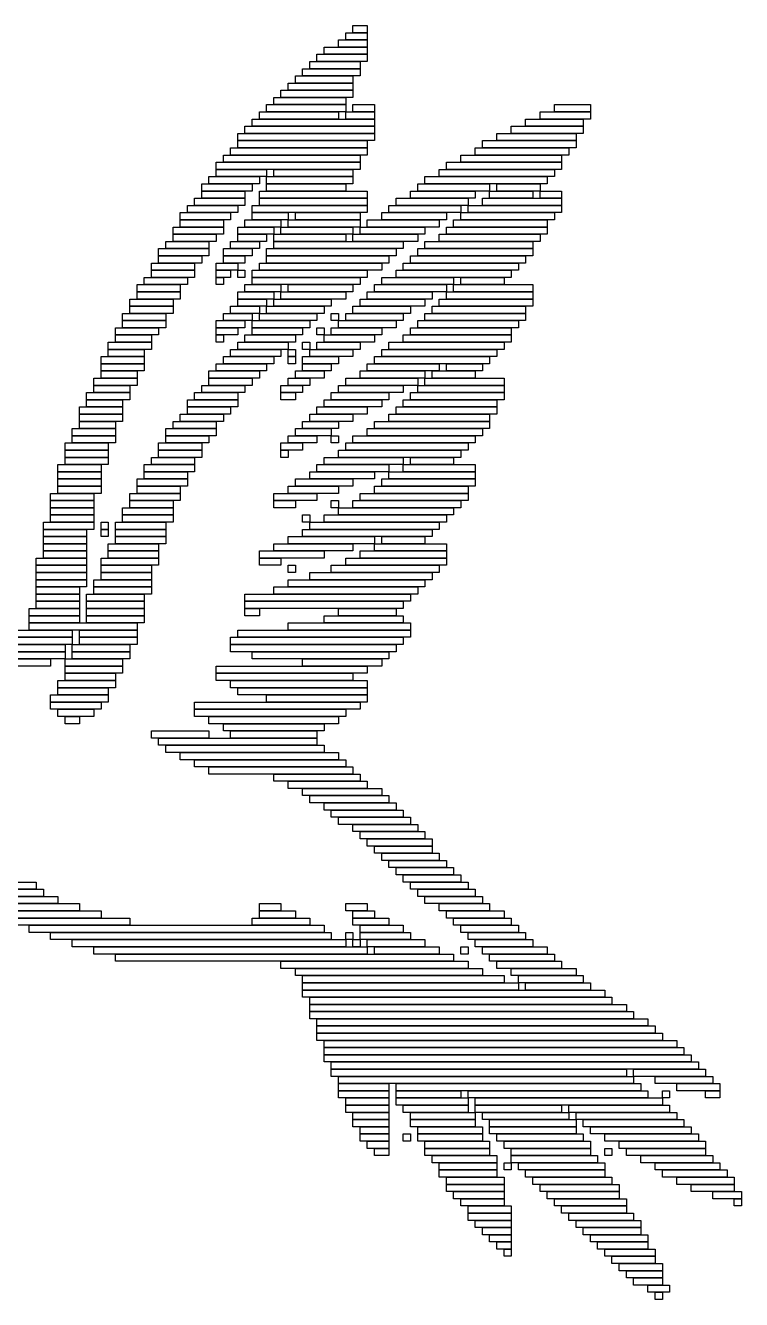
# Model space of a CAD drawing. Extents: x 403 to 601, y 424 to 603.
# Drawn here: x 501.5 to 601, y 424 to 601 of the extents above; entities that cross this region are included whole.
import ezdxf

# ---------------------------------------------------------------- set-up
doc = ezdxf.new("R2010")
doc.units = 0

msp = doc.modelspace()

# ---------------------------------------------------------------- linework, layer by layer
for p, q in [((547, 601), (549, 601)), ((547, 600), (547, 601)), ((549, 601), (549, 600)), ((545, 599), (549, 599)), ((545, 598), (545, 599)), ((546, 600), (549, 600)), ((546, 599), (546, 600)), ((549, 599), (546, 599)), ((549, 600), (547, 600)), ((549, 600), (549, 599)), ((549, 599), (549, 598)), ((542, 597), (549, 597)), ((542, 596), (542, 597)), ((543, 598), (549, 598)), ((543, 597), (543, 598)), ((549, 597), (543, 597)), ((549, 598), (545, 598)), ((549, 598), (549, 597)), ((549, 597), (549, 596)), ((540, 595), (548, 595)), ((540, 594), (540, 595)), ((541, 596), (548, 596)), ((541, 595), (541, 596)), ((548, 595), (541, 595)), ((549, 596), (542, 596)), ((548, 596), (548, 595)), ((548, 595), (548, 594)), ((538, 593), (547, 593)), ((538, 592), (538, 593)), ((539, 594), (547, 594)), ((539, 593), (539, 594)), ((547, 593), (539, 593)), ((548, 594), (540, 594)), ((547, 594), (547, 593)), ((547, 593), (547, 592)), ((537, 592), (547, 592)), ((537, 591), (537, 592)), ((547, 592), (538, 592)), ((547, 592), (547, 591)), ((535, 590), (546, 590)), ((535, 589), (535, 590)), ((536, 591), (546, 591)), ((536, 590), (536, 591)), ((546, 590), (536, 590)), ((547, 591), (537, 591)), ((546, 591), (546, 590)), ((546, 590), (546, 589)), ((547, 590), (550, 590)), ((547, 589), (547, 590)), ((550, 590), (550, 589)), ((575, 590), (580, 590)), ((575, 589), (575, 590)), ((580, 590), (580, 589)), ((533, 588), (550, 588)), ((533, 587), (533, 588)), ((534, 589), (545, 589)), ((534, 588), (534, 589)), ((545, 588), (534, 588)), ((546, 589), (535, 589)), ((545, 589), (545, 588)), ((546, 589), (550, 589)), ((546, 588), (546, 589)), ((550, 588), (546, 588)), ((550, 589), (547, 589)), ((550, 589), (550, 588)), ((550, 588), (550, 587)), ((571, 588), (579, 588)), ((571, 587), (571, 588)), ((573, 589), (580, 589)), ((573, 588), (573, 589)), ((580, 588), (573, 588)), ((580, 589), (575, 589)), ((579, 588), (579, 587)), ((580, 589), (580, 588)), ((531, 586), (550, 586)), ((531, 585), (531, 586)), ((532, 587), (550, 587)), ((532, 586), (532, 587)), ((550, 586), (532, 586)), ((550, 587), (533, 587)), ((550, 587), (550, 586)), ((550, 586), (550, 585)), ((567, 586), (578, 586)), ((567, 585), (567, 586)), ((569, 587), (579, 587)), ((569, 586), (569, 587)), ((579, 586), (569, 586)), ((579, 587), (571, 587)), ((578, 586), (578, 585)), ((579, 587), (579, 586)), ((550, 585), (531, 585)), ((531, 585), (549, 585)), ((531, 584), (531, 585)), ((549, 585), (549, 584)), ((565, 585), (578, 585)), ((565, 584), (565, 585)), ((578, 585), (567, 585)), ((578, 585), (578, 584)), ((529, 583), (548, 583)), ((529, 582), (529, 583)), ((530, 584), (549, 584)), ((530, 583), (530, 584)), ((549, 583), (530, 583)), ((549, 584), (531, 584)), ((548, 583), (548, 582)), ((549, 584), (549, 583)), ((562, 583), (576, 583)), ((562, 582), (562, 583)), ((564, 584), (577, 584)), ((564, 583), (564, 584)), ((577, 583), (564, 583)), ((578, 584), (565, 584)), ((576, 583), (576, 582)), ((577, 584), (577, 583)), ((528, 582), (548, 582)), ((528, 581), (528, 582)), ((548, 581), (528, 581)), ((528, 581), (535, 581)), ((528, 580), (528, 581)), ((548, 582), (529, 582)), ((535, 581), (535, 580)), ((536, 581), (547, 581)), ((536, 580), (536, 581)), ((547, 581), (547, 580)), ((548, 582), (548, 581)), ((559, 581), (575, 581)), ((559, 580), (559, 581)), ((560, 582), (576, 582)), ((560, 581), (560, 582)), ((576, 581), (560, 581)), ((576, 582), (562, 582)), ((575, 581), (575, 580)), ((576, 582), (576, 581)), ((526, 579), (533, 579)), ((526, 578), (526, 579)), ((527, 580), (534, 580)), ((527, 579), (527, 580)), ((534, 579), (527, 579)), ((535, 580), (528, 580)), ((533, 579), (533, 578)), ((534, 580), (534, 579)), ((535, 580), (547, 580)), ((535, 579), (535, 580)), ((547, 579), (535, 579)), ((535, 579), (546, 579)), ((535, 578), (535, 579)), ((547, 580), (536, 580)), ((546, 579), (546, 578)), ((547, 580), (547, 579)), ((556, 579), (566, 579)), ((556, 578), (556, 579)), ((557, 580), (574, 580)), ((557, 579), (557, 580)), ((574, 579), (557, 579)), ((575, 580), (559, 580)), ((566, 579), (566, 578)), ((567, 579), (573, 579)), ((567, 578), (567, 579)), ((573, 579), (573, 578)), ((574, 580), (574, 579)), ((533, 578), (526, 578)), ((526, 578), (532, 578)), ((526, 577), (526, 578)), ((532, 578), (532, 577)), ((534, 578), (549, 578)), ((534, 577), (534, 578)), ((546, 578), (535, 578)), ((549, 578), (549, 577)), ((555, 578), (564, 578)), ((555, 577), (555, 578)), ((566, 578), (556, 578)), ((564, 578), (564, 577)), ((566, 578), (572, 578)), ((566, 577), (566, 578)), ((573, 578), (567, 578)), ((572, 578), (572, 577)), ((573, 578), (576, 578)), ((573, 577), (573, 578)), ((576, 578), (576, 577)), ((524, 576), (531, 576)), ((524, 575), (524, 576)), ((525, 577), (532, 577)), ((525, 576), (525, 577)), ((532, 576), (525, 576)), ((532, 577), (526, 577)), ((531, 576), (531, 575)), ((532, 577), (532, 576)), ((533, 576), (549, 576)), ((533, 575), (533, 576)), ((549, 577), (534, 577)), ((534, 577), (549, 577)), ((534, 576), (534, 577)), ((549, 576), (534, 576)), ((549, 577), (549, 576)), ((549, 576), (549, 575)), ((552, 576), (562, 576)), ((552, 575), (552, 576)), ((553, 577), (563, 577)), ((553, 576), (553, 577)), ((563, 576), (553, 576)), ((564, 577), (555, 577)), ((562, 576), (562, 575)), ((563, 577), (563, 576)), ((563, 576), (576, 576)), ((563, 575), (563, 576)), ((565, 577), (576, 577)), ((565, 576), (565, 577)), ((576, 576), (565, 576)), ((572, 577), (566, 577)), ((576, 577), (573, 577)), ((576, 577), (576, 576)), ((576, 576), (576, 575)), ((523, 575), (530, 575)), ((523, 574), (523, 575)), ((530, 574), (523, 574)), ((523, 574), (529, 574)), ((523, 573), (523, 574)), ((531, 575), (524, 575)), ((529, 574), (529, 573)), ((530, 575), (530, 574)), ((532, 574), (537, 574)), ((532, 573), (532, 574)), ((549, 575), (533, 575)), ((533, 575), (538, 575)), ((533, 574), (533, 575)), ((538, 574), (533, 574)), ((537, 574), (537, 573)), ((538, 575), (538, 574)), ((538, 574), (548, 574)), ((538, 573), (538, 574)), ((539, 575), (548, 575)), ((539, 574), (539, 575)), ((548, 574), (539, 574)), ((548, 575), (548, 574)), ((548, 574), (548, 573)), ((549, 574), (559, 574)), ((549, 573), (549, 574)), ((551, 575), (560, 575)), ((551, 574), (551, 575)), ((560, 574), (551, 574)), ((562, 575), (552, 575)), ((559, 574), (559, 573)), ((560, 575), (560, 574)), ((561, 574), (574, 574)), ((561, 573), (561, 574)), ((562, 575), (575, 575)), ((562, 574), (562, 575)), ((575, 574), (562, 574)), ((576, 575), (563, 575)), ((574, 574), (574, 573)), ((575, 575), (575, 574)), ((522, 573), (529, 573)), ((522, 572), (522, 573)), ((529, 572), (522, 572)), ((522, 572), (528, 572)), ((522, 571), (522, 572)), ((529, 573), (523, 573)), ((528, 572), (528, 571)), ((529, 573), (529, 572)), ((531, 573), (536, 573)), ((531, 572), (531, 573)), ((536, 572), (531, 572)), ((531, 572), (535, 572)), ((531, 571), (531, 572)), ((537, 573), (532, 573)), ((535, 572), (535, 571)), ((536, 573), (536, 572)), ((536, 572), (546, 572)), ((536, 571), (536, 572)), ((537, 573), (547, 573)), ((537, 572), (537, 573)), ((547, 572), (537, 572)), ((548, 573), (538, 573)), ((546, 572), (546, 571)), ((547, 573), (547, 572)), ((547, 572), (556, 572)), ((547, 571), (547, 572)), ((548, 573), (557, 573)), ((548, 572), (548, 573)), ((557, 572), (548, 572)), ((559, 573), (549, 573)), ((556, 572), (556, 571)), ((557, 573), (557, 572)), ((559, 572), (573, 572)), ((559, 571), (559, 572)), ((560, 573), (574, 573)), ((560, 572), (560, 573)), ((574, 572), (560, 572)), ((574, 573), (561, 573)), ((573, 572), (573, 571)), ((574, 573), (574, 572)), ((520, 570), (527, 570)), ((520, 569), (520, 570)), ((521, 571), (527, 571)), ((521, 570), (521, 571)), ((527, 570), (521, 570)), ((528, 571), (522, 571)), ((527, 571), (527, 570)), ((527, 570), (527, 569)), ((529, 570), (533, 570)), ((529, 569), (529, 570)), ((530, 571), (534, 571)), ((530, 570), (530, 571)), ((534, 570), (530, 570)), ((535, 571), (531, 571)), ((533, 570), (533, 569)), ((534, 571), (534, 570)), ((535, 570), (553, 570)), ((535, 569), (535, 570)), ((546, 571), (536, 571)), ((536, 571), (554, 571)), ((536, 570), (536, 571)), ((554, 570), (536, 570)), ((556, 571), (547, 571)), ((553, 570), (553, 569)), ((554, 571), (554, 570)), ((556, 570), (572, 570)), ((556, 569), (556, 570)), ((557, 571), (572, 571)), ((557, 570), (557, 571)), ((572, 570), (557, 570)), ((573, 571), (559, 571)), ((572, 571), (572, 570)), ((572, 570), (572, 569)), ((527, 569), (520, 569)), ((520, 569), (526, 569)), ((520, 568), (520, 569)), ((526, 569), (526, 568)), ((533, 569), (529, 569)), ((529, 569), (532, 569)), ((529, 568), (529, 569)), ((532, 569), (532, 568)), ((553, 569), (535, 569)), ((535, 569), (552, 569)), ((535, 568), (535, 569)), ((552, 569), (552, 568)), ((555, 569), (571, 569)), ((555, 568), (555, 569)), ((572, 569), (556, 569)), ((571, 569), (571, 568)), ((519, 568), (525, 568)), ((519, 567), (519, 568)), ((525, 567), (519, 567)), ((519, 567), (525, 567)), ((519, 566), (519, 567)), ((526, 568), (520, 568)), ((525, 568), (525, 567)), ((525, 567), (525, 566)), ((528, 568), (531, 568)), ((528, 567), (528, 568)), ((531, 567), (528, 567)), ((528, 567), (530, 567)), ((528, 566), (528, 567)), ((532, 568), (529, 568)), ((530, 567), (530, 566)), ((531, 568), (531, 567)), ((531, 567), (532, 567)), ((531, 566), (531, 567)), ((532, 567), (532, 566)), ((533, 567), (549, 567)), ((533, 566), (533, 567)), ((534, 568), (551, 568)), ((534, 567), (534, 568)), ((551, 567), (534, 567)), ((552, 568), (535, 568)), ((549, 567), (549, 566)), ((551, 568), (551, 567)), ((553, 567), (569, 567)), ((553, 566), (553, 567)), ((554, 568), (570, 568)), ((554, 567), (554, 568)), ((570, 567), (554, 567)), ((571, 568), (555, 568)), ((569, 567), (569, 566)), ((570, 568), (570, 567)), ((517, 565), (523, 565)), ((517, 564), (517, 565)), ((518, 566), (524, 566)), ((518, 565), (518, 566)), ((524, 565), (518, 565)), ((525, 566), (519, 566)), ((523, 565), (523, 564)), ((524, 566), (524, 565)), ((530, 566), (528, 566)), ((528, 566), (529, 566)), ((528, 565), (528, 566)), ((529, 565), (528, 565)), ((529, 566), (529, 565)), ((532, 566), (531, 566)), ((532, 565), (537, 565)), ((532, 564), (532, 565)), ((549, 566), (533, 566)), ((533, 566), (548, 566)), ((533, 565), (533, 566)), ((548, 565), (533, 565)), ((537, 565), (537, 564)), ((538, 565), (547, 565)), ((538, 564), (538, 565)), ((547, 565), (547, 564)), ((548, 566), (548, 565)), ((550, 565), (560, 565)), ((550, 564), (550, 565)), ((551, 566), (561, 566)), ((551, 565), (551, 566)), ((561, 565), (551, 565)), ((569, 566), (553, 566)), ((560, 565), (560, 564)), ((561, 566), (561, 565)), ((561, 565), (572, 565)), ((561, 564), (561, 565)), ((562, 566), (568, 566)), ((562, 565), (562, 566)), ((568, 565), (562, 565)), ((568, 566), (568, 565)), ((572, 565), (572, 564)), ((516, 563), (522, 563)), ((516, 562), (516, 563)), ((523, 564), (517, 564)), ((517, 564), (523, 564)), ((517, 563), (517, 564)), ((523, 563), (517, 563)), ((522, 563), (522, 562)), ((523, 564), (523, 563)), ((531, 564), (536, 564)), ((531, 563), (531, 564)), ((536, 563), (531, 563)), ((531, 563), (535, 563)), ((531, 562), (531, 563)), ((537, 564), (532, 564)), ((535, 563), (535, 562)), ((536, 564), (536, 563)), ((536, 563), (544, 563)), ((536, 562), (536, 563)), ((537, 564), (546, 564)), ((537, 563), (537, 564)), ((546, 563), (537, 563)), ((547, 564), (538, 564)), ((544, 563), (544, 562)), ((546, 564), (546, 563)), ((548, 563), (557, 563)), ((548, 562), (548, 563)), ((549, 564), (558, 564)), ((549, 563), (549, 564)), ((558, 563), (549, 563)), ((560, 564), (550, 564)), ((557, 563), (557, 562)), ((558, 564), (558, 563)), ((559, 563), (572, 563)), ((559, 562), (559, 563)), ((560, 564), (572, 564)), ((560, 563), (560, 564)), ((572, 563), (560, 563)), ((572, 564), (561, 564)), ((572, 564), (572, 563)), ((572, 563), (572, 562)), ((522, 562), (516, 562)), ((516, 562), (522, 562)), ((516, 561), (516, 562)), ((522, 562), (522, 561)), ((530, 562), (534, 562)), ((530, 561), (530, 562)), ((535, 562), (531, 562)), ((534, 562), (534, 561)), ((535, 562), (543, 562)), ((535, 561), (535, 562)), ((544, 562), (536, 562)), ((543, 562), (543, 561)), ((547, 562), (555, 562)), ((547, 561), (547, 562)), ((557, 562), (548, 562)), ((555, 562), (555, 561)), ((558, 562), (571, 562)), ((558, 561), (558, 562)), ((572, 562), (559, 562)), ((571, 562), (571, 561)), ((515, 561), (521, 561)), ((515, 560), (515, 561)), ((521, 560), (515, 560)), ((515, 560), (521, 560)), ((515, 559), (515, 560)), ((522, 561), (516, 561)), ((521, 561), (521, 560)), ((521, 560), (521, 559)), ((528, 560), (532, 560)), ((528, 559), (528, 560)), ((529, 561), (533, 561)), ((529, 560), (529, 561)), ((533, 560), (529, 560)), ((534, 561), (530, 561)), ((532, 560), (532, 559)), ((533, 561), (533, 560)), ((533, 560), (541, 560)), ((533, 559), (533, 560)), ((534, 561), (542, 561)), ((534, 560), (534, 561)), ((542, 560), (534, 560)), ((543, 561), (535, 561)), ((541, 560), (541, 559)), ((542, 561), (542, 560)), ((544, 561), (545, 561)), ((544, 560), (544, 561)), ((545, 560), (544, 560)), ((545, 561), (545, 560)), ((545, 560), (553, 560)), ((545, 559), (545, 560)), ((546, 561), (554, 561)), ((546, 560), (546, 561)), ((554, 560), (546, 560)), ((555, 561), (547, 561)), ((553, 560), (553, 559)), ((554, 561), (554, 560)), ((556, 560), (570, 560)), ((556, 559), (556, 560)), ((557, 561), (571, 561)), ((557, 560), (557, 561)), ((571, 560), (557, 560)), ((571, 561), (558, 561)), ((570, 560), (570, 559)), ((571, 561), (571, 560)), ((514, 559), (520, 559)), ((514, 558), (514, 559)), ((520, 558), (514, 558)), ((514, 558), (519, 558)), ((514, 557), (514, 558)), ((521, 559), (515, 559)), ((519, 558), (519, 557)), ((520, 559), (520, 558)), ((532, 559), (528, 559)), ((528, 559), (531, 559)), ((528, 558), (528, 559)), ((531, 558), (528, 558)), ((528, 558), (529, 558)), ((528, 557), (528, 558)), ((529, 558), (529, 557)), ((531, 559), (531, 558)), ((532, 558), (539, 558)), ((532, 557), (532, 558)), ((541, 559), (533, 559)), ((533, 559), (540, 559)), ((533, 558), (533, 559)), ((540, 558), (533, 558)), ((539, 558), (539, 557)), ((540, 559), (540, 558)), ((542, 559), (543, 559)), ((542, 558), (542, 559)), ((543, 558), (542, 558)), ((543, 559), (543, 558)), ((543, 558), (550, 558)), ((543, 557), (543, 558)), ((544, 559), (551, 559)), ((544, 558), (544, 559)), ((551, 558), (544, 558)), ((553, 559), (545, 559)), ((550, 558), (550, 557)), ((551, 559), (551, 558)), ((554, 558), (569, 558)), ((554, 557), (554, 558)), ((555, 559), (569, 559)), ((555, 558), (555, 559)), ((569, 558), (555, 558)), ((570, 559), (556, 559)), ((569, 559), (569, 558)), ((569, 558), (569, 557)), ((513, 557), (519, 557)), ((513, 556), (513, 557)), ((519, 556), (513, 556)), ((513, 556), (518, 556)), ((513, 555), (513, 556)), ((519, 557), (514, 557)), ((518, 556), (518, 555)), ((519, 557), (519, 556)), ((529, 557), (528, 557)), ((530, 556), (537, 556)), ((530, 555), (530, 556)), ((531, 557), (538, 557)), ((531, 556), (531, 557)), ((538, 556), (531, 556)), ((539, 557), (532, 557)), ((537, 556), (537, 555)), ((538, 557), (538, 556)), ((538, 556), (539, 556)), ((538, 555), (538, 556)), ((539, 556), (539, 555)), ((540, 557), (541, 557)), ((540, 556), (540, 557)), ((541, 556), (540, 556)), ((541, 557), (541, 556)), ((541, 556), (547, 556)), ((541, 555), (541, 556)), ((542, 557), (548, 557)), ((542, 556), (542, 557)), ((548, 556), (542, 556)), ((550, 557), (543, 557)), ((547, 556), (547, 555)), ((548, 557), (548, 556)), ((551, 556), (567, 556)), ((551, 555), (551, 556)), ((552, 557), (568, 557)), ((552, 556), (552, 557)), ((568, 556), (552, 556)), ((569, 557), (554, 557)), ((567, 556), (567, 555)), ((568, 557), (568, 556)), ((512, 555), (518, 555)), ((512, 554), (512, 555)), ((518, 555), (513, 555)), ((518, 555), (518, 554)), ((529, 555), (536, 555)), ((529, 554), (529, 555)), ((537, 555), (530, 555)), ((536, 555), (536, 554)), ((539, 555), (538, 555)), ((538, 555), (539, 555)), ((538, 554), (538, 555)), ((539, 555), (539, 554)), ((540, 555), (545, 555)), ((540, 554), (540, 555)), ((547, 555), (541, 555)), ((545, 555), (545, 554)), ((550, 555), (566, 555)), ((550, 554), (550, 555)), ((567, 555), (551, 555)), ((566, 555), (566, 554)), ((518, 554), (512, 554)), ((512, 554), (518, 554)), ((512, 553), (512, 554)), ((518, 553), (512, 553)), ((512, 553), (517, 553)), ((512, 552), (512, 553)), ((517, 553), (517, 552)), ((518, 554), (518, 553)), ((527, 553), (534, 553)), ((527, 552), (527, 553)), ((528, 554), (535, 554)), ((528, 553), (528, 554)), ((535, 553), (528, 553)), ((536, 554), (529, 554)), ((534, 553), (534, 552)), ((535, 554), (535, 553)), ((539, 554), (538, 554)), ((539, 553), (543, 553)), ((539, 552), (539, 553)), ((545, 554), (540, 554)), ((540, 554), (544, 554)), ((540, 553), (540, 554)), ((544, 553), (540, 553)), ((543, 553), (543, 552)), ((544, 554), (544, 553)), ((548, 553), (557, 553)), ((548, 552), (548, 553)), ((549, 554), (559, 554)), ((549, 553), (549, 554)), ((559, 553), (549, 553)), ((566, 554), (550, 554)), ((557, 553), (557, 552)), ((558, 553), (564, 553)), ((558, 552), (558, 553)), ((559, 554), (559, 553)), ((560, 554), (565, 554)), ((560, 553), (560, 554)), ((565, 553), (560, 553)), ((564, 553), (564, 552)), ((565, 554), (565, 553)), ((511, 552), (517, 552)), ((511, 551), (511, 552)), ((517, 551), (511, 551)), ((511, 551), (516, 551)), ((511, 550), (511, 551)), ((517, 552), (512, 552)), ((516, 551), (516, 550)), ((517, 552), (517, 551)), ((526, 551), (532, 551)), ((526, 550), (526, 551)), ((534, 552), (527, 552)), ((527, 552), (533, 552)), ((527, 551), (527, 552)), ((533, 551), (527, 551)), ((532, 551), (532, 550)), ((533, 552), (533, 551)), ((537, 551), (540, 551)), ((537, 550), (537, 551)), ((538, 552), (541, 552)), ((538, 551), (538, 552)), ((541, 551), (538, 551)), ((543, 552), (539, 552)), ((540, 551), (540, 550)), ((541, 552), (541, 551)), ((545, 551), (554, 551)), ((545, 550), (545, 551)), ((546, 552), (556, 552)), ((546, 551), (546, 552)), ((556, 551), (546, 551)), ((557, 552), (548, 552)), ((554, 551), (554, 550)), ((556, 552), (556, 551)), ((556, 551), (568, 551)), ((556, 550), (556, 551)), ((557, 552), (568, 552)), ((557, 551), (557, 552)), ((568, 551), (557, 551)), ((564, 552), (558, 552)), ((568, 552), (568, 551)), ((568, 551), (568, 550)), ((510, 550), (516, 550)), ((510, 549), (510, 550)), ((516, 549), (510, 549)), ((510, 549), (515, 549)), ((510, 548), (510, 549)), ((516, 550), (511, 550)), ((515, 549), (515, 548)), ((516, 550), (516, 549)), ((524, 549), (531, 549)), ((524, 548), (524, 549)), ((525, 550), (531, 550)), ((525, 549), (525, 550)), ((531, 549), (525, 549)), ((532, 550), (526, 550)), ((531, 550), (531, 549)), ((531, 549), (531, 548)), ((540, 550), (537, 550)), ((537, 550), (539, 550)), ((537, 549), (537, 550)), ((539, 549), (537, 549)), ((539, 550), (539, 549)), ((543, 549), (551, 549)), ((543, 548), (543, 549)), ((544, 550), (552, 550)), ((544, 549), (544, 550)), ((552, 549), (544, 549)), ((554, 550), (545, 550)), ((551, 549), (551, 548)), ((552, 550), (552, 549)), ((554, 549), (567, 549)), ((554, 548), (554, 549)), ((555, 550), (568, 550)), ((555, 549), (555, 550)), ((568, 549), (555, 549)), ((568, 550), (556, 550)), ((567, 549), (567, 548)), ((568, 550), (568, 549)), ((509, 548), (515, 548)), ((509, 547), (509, 548)), ((515, 547), (509, 547)), ((509, 547), (515, 547)), ((509, 546), (509, 547)), ((515, 548), (510, 548)), ((515, 548), (515, 547)), ((515, 547), (515, 546)), ((523, 547), (529, 547)), ((523, 546), (523, 547)), ((531, 548), (524, 548)), ((524, 548), (530, 548)), ((524, 547), (524, 548)), ((530, 547), (524, 547)), ((529, 547), (529, 546)), ((530, 548), (530, 547)), ((541, 547), (547, 547)), ((541, 546), (541, 547)), ((542, 548), (549, 548)), ((542, 547), (542, 548)), ((549, 547), (542, 547)), ((551, 548), (543, 548)), ((547, 547), (547, 546)), ((549, 548), (549, 547)), ((552, 547), (566, 547)), ((552, 546), (552, 547)), ((553, 548), (567, 548)), ((553, 547), (553, 548)), ((567, 547), (553, 547)), ((567, 548), (554, 548)), ((566, 547), (566, 546)), ((567, 548), (567, 547)), ((515, 546), (509, 546)), ((509, 546), (514, 546)), ((509, 545), (509, 546)), ((514, 546), (514, 545)), ((522, 546), (528, 546)), ((522, 545), (522, 546)), ((529, 546), (523, 546)), ((528, 546), (528, 545)), ((540, 546), (545, 546)), ((540, 545), (540, 546)), ((547, 546), (541, 546)), ((545, 546), (545, 545)), ((550, 546), (566, 546)), ((550, 545), (550, 546)), ((566, 546), (552, 546)), ((566, 546), (566, 545)), ((508, 545), (514, 545)), ((508, 544), (508, 545)), ((514, 544), (508, 544)), ((508, 544), (514, 544)), ((508, 543), (508, 544)), ((514, 545), (509, 545)), ((514, 545), (514, 544)), ((514, 544), (514, 543)), ((521, 545), (528, 545)), ((521, 544), (521, 545)), ((528, 544), (521, 544)), ((521, 544), (527, 544)), ((521, 543), (521, 544)), ((528, 545), (522, 545)), ((527, 544), (527, 543)), ((528, 545), (528, 544)), ((538, 544), (542, 544)), ((538, 543), (538, 544)), ((539, 545), (544, 545)), ((539, 544), (539, 545)), ((544, 544), (539, 544)), ((545, 545), (540, 545)), ((542, 544), (542, 543)), ((544, 545), (544, 544)), ((544, 544), (545, 544)), ((544, 543), (544, 544)), ((545, 544), (545, 543)), ((547, 544), (564, 544)), ((547, 543), (547, 544)), ((549, 545), (565, 545)), ((549, 544), (549, 545)), ((565, 544), (549, 544)), ((566, 545), (550, 545)), ((564, 544), (564, 543)), ((565, 545), (565, 544)), ((507, 543), (513, 543)), ((507, 542), (507, 543)), ((513, 542), (507, 542)), ((507, 542), (513, 542)), ((507, 541), (507, 542)), ((514, 543), (508, 543)), ((513, 543), (513, 542)), ((513, 542), (513, 541)), ((520, 543), (526, 543)), ((520, 542), (520, 543)), ((526, 542), (520, 542)), ((520, 542), (526, 542)), ((520, 541), (520, 542)), ((527, 543), (521, 543)), ((526, 543), (526, 542)), ((526, 542), (526, 541)), ((537, 543), (540, 543)), ((537, 542), (537, 543)), ((540, 542), (537, 542)), ((537, 542), (538, 542)), ((537, 541), (537, 542)), ((542, 543), (538, 543)), ((538, 542), (538, 541)), ((540, 543), (540, 542)), ((545, 543), (544, 543)), ((545, 542), (562, 542)), ((545, 541), (545, 542)), ((546, 543), (563, 543)), ((546, 542), (546, 543)), ((563, 542), (546, 542)), ((564, 543), (547, 543)), ((562, 542), (562, 541)), ((563, 543), (563, 542)), ((506, 540), (512, 540)), ((506, 539), (506, 540)), ((513, 541), (507, 541)), ((507, 541), (513, 541)), ((507, 540), (507, 541)), ((513, 540), (507, 540)), ((512, 540), (512, 539)), ((513, 541), (513, 540)), ((518, 540), (525, 540)), ((518, 539), (518, 540)), ((519, 541), (525, 541)), ((519, 540), (519, 541)), ((525, 540), (519, 540)), ((526, 541), (520, 541)), ((525, 541), (525, 540)), ((525, 540), (525, 539)), ((538, 541), (537, 541)), ((542, 540), (552, 540)), ((542, 539), (542, 540)), ((543, 541), (554, 541)), ((543, 540), (543, 541)), ((554, 540), (543, 540)), ((562, 541), (545, 541)), ((552, 540), (552, 539)), ((554, 541), (554, 540)), ((554, 540), (564, 540)), ((554, 539), (554, 540)), ((555, 541), (561, 541)), ((555, 540), (555, 541)), ((561, 540), (555, 540)), ((561, 541), (561, 540)), ((564, 540), (564, 539)), ((512, 539), (506, 539)), ((506, 539), (512, 539)), ((506, 538), (506, 539)), ((512, 539), (512, 538)), ((525, 539), (518, 539)), ((518, 539), (524, 539)), ((518, 538), (518, 539)), ((524, 539), (524, 538)), ((541, 539), (550, 539)), ((541, 538), (541, 539)), ((552, 539), (542, 539)), ((550, 539), (550, 538)), ((552, 539), (564, 539)), ((552, 538), (552, 539)), ((564, 539), (554, 539)), ((564, 539), (564, 538)), ((512, 538), (506, 538)), ((506, 538), (512, 538)), ((506, 537), (506, 538)), ((512, 537), (506, 537)), ((506, 537), (512, 537)), ((506, 536), (506, 537)), ((512, 538), (512, 537)), ((512, 537), (512, 536)), ((517, 538), (524, 538)), ((517, 537), (517, 538)), ((524, 537), (517, 537)), ((517, 537), (523, 537)), ((517, 536), (517, 537)), ((524, 538), (518, 538)), ((523, 537), (523, 536)), ((524, 538), (524, 537)), ((538, 537), (545, 537)), ((538, 536), (538, 537)), ((539, 538), (547, 538)), ((539, 537), (539, 538)), ((547, 537), (539, 537)), ((550, 538), (541, 538)), ((545, 537), (545, 536)), ((547, 538), (547, 537)), ((550, 537), (563, 537)), ((550, 536), (550, 537)), ((551, 538), (564, 538)), ((551, 537), (551, 538)), ((564, 537), (551, 537)), ((564, 538), (552, 538)), ((563, 537), (563, 536)), ((564, 538), (564, 537)), ((505, 536), (511, 536)), ((505, 535), (505, 536)), ((511, 535), (505, 535)), ((505, 535), (511, 535)), ((505, 534), (505, 535)), ((512, 536), (506, 536)), ((511, 536), (511, 535)), ((511, 535), (511, 534)), ((516, 536), (523, 536)), ((516, 535), (516, 536)), ((523, 535), (516, 535)), ((516, 535), (522, 535)), ((516, 534), (516, 535)), ((523, 536), (517, 536)), ((522, 535), (522, 534)), ((523, 536), (523, 535)), ((536, 536), (542, 536)), ((536, 535), (536, 536)), ((542, 535), (536, 535)), ((536, 535), (539, 535)), ((536, 534), (536, 535)), ((545, 536), (538, 536)), ((539, 535), (539, 534)), ((542, 536), (542, 535)), ((544, 535), (545, 535)), ((544, 534), (544, 535)), ((545, 535), (545, 534)), ((547, 535), (562, 535)), ((547, 534), (547, 535)), ((548, 536), (563, 536)), ((548, 535), (548, 536)), ((563, 535), (548, 535)), ((563, 536), (550, 536)), ((562, 535), (562, 534)), ((563, 536), (563, 535)), ((511, 534), (505, 534)), ((505, 534), (511, 534)), ((505, 533), (505, 534)), ((511, 533), (505, 533)), ((505, 533), (511, 533)), ((505, 532), (505, 533)), ((511, 534), (511, 533)), ((511, 533), (511, 532)), ((515, 534), (522, 534)), ((515, 533), (515, 534)), ((522, 533), (515, 533)), ((515, 533), (522, 533)), ((515, 532), (515, 533)), ((522, 534), (516, 534)), ((522, 534), (522, 533)), ((522, 533), (522, 532)), ((539, 534), (536, 534)), ((540, 533), (541, 533)), ((540, 532), (540, 533)), ((541, 533), (541, 532)), ((543, 533), (560, 533)), ((543, 532), (543, 533)), ((545, 534), (544, 534)), ((545, 534), (561, 534)), ((545, 533), (545, 534)), ((561, 533), (545, 533)), ((562, 534), (547, 534)), ((560, 533), (560, 532)), ((561, 534), (561, 533)), ((504, 532), (511, 532)), ((504, 531), (504, 532)), ((511, 531), (504, 531)), ((504, 531), (510, 531)), ((504, 530), (504, 531)), ((511, 532), (505, 532)), ((510, 531), (510, 530)), ((511, 532), (511, 531)), ((512, 532), (513, 532)), ((512, 531), (512, 532)), ((513, 531), (512, 531)), ((512, 531), (513, 531)), ((512, 530), (512, 531)), ((513, 532), (513, 531)), ((513, 531), (513, 530)), ((514, 532), (521, 532)), ((514, 531), (514, 532)), ((521, 531), (514, 531)), ((514, 531), (521, 531)), ((514, 530), (514, 531)), ((522, 532), (515, 532)), ((521, 532), (521, 531)), ((521, 531), (521, 530)), ((541, 532), (540, 532)), ((540, 531), (558, 531)), ((540, 530), (540, 531)), ((541, 532), (559, 532)), ((541, 531), (541, 532)), ((559, 531), (541, 531)), ((560, 532), (543, 532)), ((558, 531), (558, 530)), ((559, 532), (559, 531)), ((510, 530), (504, 530)), ((504, 530), (510, 530)), ((504, 529), (504, 530)), ((510, 530), (510, 529)), ((513, 530), (512, 530)), ((521, 530), (514, 530)), ((514, 530), (521, 530)), ((514, 529), (514, 530)), ((521, 530), (521, 529)), ((538, 530), (550, 530)), ((538, 529), (538, 530)), ((558, 530), (540, 530)), ((550, 530), (550, 529)), ((551, 530), (557, 530)), ((551, 529), (551, 530)), ((557, 530), (557, 529)), ((510, 529), (504, 529)), ((504, 529), (510, 529)), ((504, 528), (504, 529)), ((510, 528), (504, 528)), ((504, 528), (510, 528)), ((504, 527), (504, 528)), ((510, 529), (510, 528)), ((510, 528), (510, 527)), ((513, 529), (520, 529)), ((513, 528), (513, 529)), ((520, 528), (513, 528)), ((513, 528), (520, 528)), ((513, 527), (513, 528)), ((521, 529), (514, 529)), ((520, 529), (520, 528)), ((520, 528), (520, 527)), ((534, 528), (543, 528)), ((534, 527), (534, 528)), ((536, 529), (547, 529)), ((536, 528), (536, 529)), ((547, 528), (536, 528)), ((550, 529), (538, 529)), ((543, 528), (543, 527)), ((547, 529), (547, 528)), ((548, 528), (560, 528)), ((548, 527), (548, 528)), ((550, 529), (560, 529)), ((550, 528), (550, 529)), ((560, 528), (550, 528)), ((557, 529), (551, 529)), ((560, 529), (560, 528)), ((560, 528), (560, 527)), ((503, 527), (510, 527)), ((503, 526), (503, 527)), ((510, 526), (503, 526)), ((503, 526), (510, 526)), ((503, 525), (503, 526)), ((510, 527), (504, 527)), ((510, 527), (510, 526)), ((510, 526), (510, 525)), ((512, 527), (520, 527)), ((512, 526), (512, 527)), ((520, 526), (512, 526)), ((512, 526), (519, 526)), ((512, 525), (512, 526)), ((520, 527), (513, 527)), ((519, 526), (519, 525)), ((520, 527), (520, 526)), ((543, 527), (534, 527)), ((534, 527), (537, 527)), ((534, 526), (534, 527)), ((537, 526), (534, 526)), ((537, 527), (537, 526)), ((538, 526), (539, 526)), ((538, 525), (538, 526)), ((539, 526), (539, 525)), ((544, 526), (559, 526)), ((544, 525), (544, 526)), ((546, 527), (560, 527)), ((546, 526), (546, 527)), ((560, 526), (546, 526)), ((560, 527), (548, 527)), ((559, 526), (559, 525)), ((560, 527), (560, 526)), ((510, 525), (503, 525)), ((503, 525), (510, 525)), ((503, 524), (503, 525)), ((510, 524), (503, 524)), ((503, 524), (510, 524)), ((503, 523), (503, 524)), ((510, 525), (510, 524)), ((510, 524), (510, 523)), ((511, 524), (519, 524)), ((511, 523), (511, 524)), ((519, 525), (512, 525)), ((512, 525), (519, 525)), ((512, 524), (512, 525)), ((519, 524), (512, 524)), ((519, 525), (519, 524)), ((519, 524), (519, 523)), ((539, 525), (538, 525)), ((538, 524), (557, 524)), ((538, 523), (538, 524)), ((541, 525), (558, 525)), ((541, 524), (541, 525)), ((558, 524), (541, 524)), ((559, 525), (544, 525)), ((557, 524), (557, 523)), ((558, 525), (558, 524)), ((510, 523), (503, 523)), ((503, 523), (509, 523)), ((503, 522), (503, 523)), ((509, 523), (509, 522)), ((519, 523), (511, 523)), ((511, 523), (519, 523)), ((511, 522), (511, 523)), ((519, 523), (519, 522)), ((536, 523), (556, 523)), ((536, 522), (536, 523)), ((557, 523), (538, 523)), ((556, 523), (556, 522)), ((509, 522), (503, 522)), ((503, 522), (509, 522)), ((503, 521), (503, 522)), ((509, 521), (503, 521)), ((503, 521), (509, 521)), ((503, 520), (503, 521)), ((509, 522), (509, 521)), ((509, 521), (509, 520)), ((510, 522), (518, 522)), ((510, 521), (510, 522)), ((518, 521), (510, 521)), ((510, 521), (518, 521)), ((510, 520), (510, 521)), ((519, 522), (511, 522)), ((518, 522), (518, 521)), ((518, 521), (518, 520)), ((532, 522), (555, 522)), ((532, 521), (532, 522)), ((555, 521), (532, 521)), ((532, 521), (554, 521)), ((532, 520), (532, 521)), ((556, 522), (536, 522)), ((554, 521), (554, 520)), ((555, 522), (555, 521)), ((502, 520), (509, 520)), ((502, 519), (502, 520)), ((509, 519), (502, 519)), ((502, 519), (509, 519)), ((502, 518), (502, 519)), ((509, 520), (503, 520)), ((509, 520), (509, 519)), ((509, 519), (509, 518)), ((518, 520), (510, 520)), ((510, 520), (518, 520)), ((510, 519), (510, 520)), ((518, 519), (510, 519)), ((510, 519), (518, 519)), ((510, 518), (510, 519)), ((518, 520), (518, 519)), ((518, 519), (518, 518)), ((554, 520), (532, 520)), ((532, 520), (534, 520)), ((532, 519), (532, 520)), ((534, 519), (532, 519)), ((534, 520), (534, 519)), ((543, 519), (554, 519)), ((543, 518), (543, 519)), ((545, 520), (553, 520)), ((545, 519), (545, 520)), ((553, 519), (545, 519)), ((553, 520), (553, 519)), ((554, 519), (554, 518)), ((489, 517), (508, 517)), ((509, 518), (502, 518)), ((502, 518), (517, 518)), ((502, 517), (502, 518)), ((517, 517), (502, 517)), ((508, 517), (508, 516)), ((509, 517), (517, 517)), ((509, 516), (509, 517)), ((518, 518), (510, 518)), ((517, 518), (517, 517)), ((517, 517), (517, 516)), ((531, 517), (555, 517)), ((531, 516), (531, 517)), ((538, 518), (555, 518)), ((538, 517), (538, 518)), ((555, 517), (538, 517)), ((554, 518), (543, 518)), ((555, 518), (555, 517)), ((555, 517), (555, 516)), ((508, 516), (489, 516)), ((491, 516), (508, 516)), ((508, 516), (508, 515)), ((517, 516), (509, 516)), ((509, 516), (517, 516)), ((509, 515), (509, 516)), ((517, 516), (517, 515)), ((530, 516), (554, 516)), ((530, 515), (530, 516)), ((555, 516), (531, 516)), ((554, 516), (554, 515)), ((508, 515), (491, 515)), ((493, 515), (507, 515)), ((507, 514), (493, 514)), ((494, 514), (507, 514)), ((507, 515), (507, 514)), ((507, 514), (507, 513)), ((508, 515), (516, 515)), ((508, 514), (508, 515)), ((516, 514), (508, 514)), ((508, 514), (516, 514)), ((508, 513), (508, 514)), ((517, 515), (509, 515)), ((516, 515), (516, 514)), ((516, 514), (516, 513)), ((554, 515), (530, 515)), ((530, 515), (553, 515)), ((530, 514), (530, 515)), ((553, 514), (530, 514)), ((533, 514), (552, 514)), ((533, 513), (533, 514)), ((552, 514), (552, 513)), ((553, 515), (553, 514)), ((507, 513), (494, 513)), ((496, 513), (505, 513)), ((505, 512), (496, 512)), ((505, 513), (505, 512)), ((507, 513), (515, 513)), ((507, 512), (507, 513)), ((515, 512), (507, 512)), ((507, 512), (515, 512)), ((507, 511), (507, 512)), ((516, 513), (508, 513)), ((515, 513), (515, 512)), ((515, 512), (515, 511)), ((528, 512), (549, 512)), ((528, 511), (528, 512)), ((552, 513), (533, 513)), ((540, 513), (551, 513)), ((540, 512), (540, 513)), ((551, 512), (540, 512)), ((549, 512), (549, 511)), ((551, 513), (551, 512)), ((506, 510), (514, 510)), ((506, 509), (506, 510)), ((515, 511), (507, 511)), ((507, 511), (514, 511)), ((507, 510), (507, 511)), ((514, 510), (507, 510)), ((514, 511), (514, 510)), ((514, 510), (514, 509)), ((549, 511), (528, 511)), ((528, 511), (547, 511)), ((528, 510), (528, 511)), ((547, 510), (528, 510)), ((530, 510), (549, 510)), ((530, 509), (530, 510)), ((547, 511), (547, 510)), ((549, 510), (549, 509)), ((505, 508), (513, 508)), ((505, 507), (505, 508)), ((514, 509), (506, 509)), ((506, 509), (513, 509)), ((506, 508), (506, 509)), ((513, 508), (506, 508)), ((513, 509), (513, 508)), ((513, 508), (513, 507)), ((549, 509), (530, 509)), ((531, 509), (549, 509)), ((531, 508), (531, 509)), ((549, 508), (531, 508)), ((535, 508), (549, 508)), ((535, 507), (535, 508)), ((549, 509), (549, 508)), ((549, 508), (549, 507)), ((513, 507), (505, 507)), ((505, 507), (512, 507)), ((505, 506), (505, 507)), ((512, 507), (512, 506)), ((525, 507), (548, 507)), ((525, 506), (525, 507)), ((549, 507), (535, 507)), ((548, 507), (548, 506)), ((512, 506), (505, 506)), ((506, 506), (511, 506)), ((506, 505), (506, 506)), ((511, 505), (506, 505)), ((507, 505), (509, 505)), ((507, 504), (507, 505)), ((509, 505), (509, 504)), ((511, 506), (511, 505)), ((548, 506), (525, 506)), ((525, 506), (546, 506)), ((525, 505), (525, 506)), ((546, 505), (525, 505)), ((527, 505), (545, 505)), ((527, 504), (527, 505)), ((545, 505), (545, 504)), ((546, 506), (546, 505)), ((509, 504), (507, 504)), ((519, 503), (527, 503)), ((519, 502), (519, 503)), ((545, 504), (527, 504)), ((527, 503), (527, 502)), ((529, 504), (543, 504)), ((529, 503), (529, 504)), ((543, 503), (529, 503)), ((530, 503), (542, 503)), ((530, 502), (530, 503)), ((542, 503), (542, 502)), ((543, 504), (543, 503)), ((527, 502), (519, 502)), ((520, 502), (542, 502)), ((520, 501), (520, 502)), ((542, 501), (520, 501)), ((521, 501), (543, 501)), ((521, 500), (521, 501)), ((542, 502), (530, 502)), ((542, 502), (542, 501)), ((543, 501), (543, 500)), ((543, 500), (521, 500)), ((523, 500), (545, 500)), ((523, 499), (523, 500)), ((545, 500), (545, 499)), ((545, 499), (523, 499)), ((525, 499), (546, 499)), ((525, 498), (525, 499)), ((546, 498), (525, 498)), ((527, 498), (547, 498)), ((527, 497), (527, 498)), ((546, 499), (546, 498)), ((547, 498), (547, 497)), ((547, 497), (527, 497)), ((536, 497), (548, 497)), ((536, 496), (536, 497)), ((548, 496), (536, 496)), ((538, 496), (549, 496)), ((538, 495), (538, 496)), ((548, 497), (548, 496)), ((549, 496), (549, 495)), ((549, 495), (538, 495)), ((540, 495), (551, 495)), ((540, 494), (540, 495)), ((551, 494), (540, 494)), ((541, 494), (552, 494)), ((541, 493), (541, 494)), ((551, 495), (551, 494)), ((552, 494), (552, 493)), ((552, 493), (541, 493)), ((543, 493), (553, 493)), ((543, 492), (543, 493)), ((553, 493), (553, 492)), ((553, 492), (543, 492)), ((544, 492), (554, 492)), ((544, 491), (544, 492)), ((554, 491), (544, 491)), ((545, 491), (555, 491)), ((545, 490), (545, 491)), ((554, 492), (554, 491)), ((555, 491), (555, 490)), ((555, 490), (545, 490)), ((547, 490), (556, 490)), ((547, 489), (547, 490)), ((556, 489), (547, 489)), ((548, 489), (557, 489)), ((548, 488), (548, 489)), ((556, 490), (556, 489)), ((557, 489), (557, 488)), ((557, 488), (548, 488)), ((549, 488), (558, 488)), ((549, 487), (549, 488)), ((558, 487), (549, 487)), ((550, 487), (558, 487)), ((550, 486), (550, 487)), ((558, 488), (558, 487)), ((558, 487), (558, 486)), ((558, 486), (550, 486)), ((551, 486), (559, 486)), ((551, 485), (551, 486)), ((559, 485), (551, 485)), ((552, 485), (560, 485)), ((552, 484), (552, 485)), ((559, 486), (559, 485)), ((560, 485), (560, 484)), ((560, 484), (552, 484)), ((553, 484), (561, 484)), ((553, 483), (553, 484)), ((561, 484), (561, 483)), ((493, 482), (503, 482)), ((503, 482), (503, 481)), ((561, 483), (553, 483)), ((554, 483), (562, 483)), ((554, 482), (554, 483)), ((562, 482), (554, 482)), ((555, 482), (563, 482)), ((555, 481), (555, 482)), ((562, 483), (562, 482)), ((563, 482), (563, 481)), ((503, 481), (493, 481)), ((494, 481), (504, 481)), ((504, 480), (494, 480)), ((496, 480), (506, 480)), ((504, 481), (504, 480)), ((506, 480), (506, 479)), ((563, 481), (555, 481)), ((556, 481), (564, 481)), ((556, 480), (556, 481)), ((564, 480), (556, 480)), ((557, 480), (565, 480)), ((557, 479), (557, 480)), ((564, 481), (564, 480)), ((565, 480), (565, 479)), ((506, 479), (496, 479)), ((497, 479), (509, 479)), ((509, 478), (497, 478)), ((499, 478), (512, 478)), ((509, 479), (509, 478)), ((512, 478), (512, 477)), ((534, 479), (537, 479)), ((534, 478), (534, 479)), ((537, 478), (534, 478)), ((534, 478), (539, 478)), ((534, 477), (534, 478)), ((537, 479), (537, 478)), ((539, 478), (539, 477)), ((546, 479), (549, 479)), ((546, 478), (546, 479)), ((549, 478), (546, 478)), ((547, 478), (550, 478)), ((547, 477), (547, 478)), ((549, 479), (549, 478)), ((550, 478), (550, 477)), ((565, 479), (557, 479)), ((559, 479), (566, 479)), ((559, 478), (559, 479)), ((566, 478), (559, 478)), ((560, 478), (568, 478)), ((560, 477), (560, 478)), ((566, 479), (566, 478)), ((568, 478), (568, 477)), ((512, 477), (499, 477)), ((500, 477), (516, 477)), ((516, 477), (516, 476)), ((533, 477), (541, 477)), ((533, 476), (533, 477)), ((539, 477), (534, 477)), ((541, 477), (541, 476)), ((550, 477), (547, 477)), ((547, 477), (552, 477)), ((547, 476), (547, 477)), ((552, 477), (552, 476)), ((568, 477), (560, 477)), ((561, 477), (569, 477)), ((561, 476), (561, 477)), ((569, 477), (569, 476)), ((516, 476), (500, 476)), ((502, 476), (543, 476)), ((502, 475), (502, 476)), ((543, 475), (502, 475)), ((505, 475), (544, 475)), ((505, 474), (505, 475)), ((541, 476), (533, 476)), ((543, 476), (543, 475)), ((544, 475), (544, 474)), ((546, 475), (547, 475)), ((546, 474), (546, 475)), ((552, 476), (547, 476)), ((547, 475), (547, 474)), ((548, 476), (554, 476)), ((548, 475), (548, 476)), ((554, 475), (548, 475)), ((548, 475), (555, 475)), ((548, 474), (548, 475)), ((554, 476), (554, 475)), ((555, 475), (555, 474)), ((569, 476), (561, 476)), ((562, 476), (570, 476)), ((562, 475), (562, 476)), ((570, 475), (562, 475)), ((563, 475), (571, 475)), ((563, 474), (563, 475)), ((570, 476), (570, 475)), ((571, 475), (571, 474)), ((544, 474), (505, 474)), ((508, 474), (546, 474)), ((508, 473), (508, 474)), ((546, 473), (508, 473)), ((511, 473), (549, 473)), ((511, 472), (511, 473)), ((547, 474), (546, 474)), ((546, 474), (546, 473)), ((547, 474), (548, 474)), ((547, 473), (547, 474)), ((548, 473), (547, 473)), ((555, 474), (548, 474)), ((548, 474), (548, 473)), ((549, 474), (557, 474)), ((549, 473), (549, 474)), ((557, 473), (549, 473)), ((549, 473), (549, 472)), ((550, 473), (559, 473)), ((550, 472), (550, 473)), ((557, 474), (557, 473)), ((559, 473), (559, 472)), ((562, 473), (563, 473)), ((562, 472), (562, 473)), ((571, 474), (563, 474)), ((563, 473), (563, 472)), ((564, 474), (572, 474)), ((564, 473), (564, 474)), ((572, 473), (564, 473)), ((565, 473), (574, 473)), ((565, 472), (565, 473)), ((572, 474), (572, 473)), ((574, 473), (574, 472)), ((549, 472), (511, 472)), ((514, 472), (561, 472)), ((514, 471), (514, 472)), ((561, 471), (514, 471)), ((537, 471), (563, 471)), ((537, 470), (537, 471)), ((559, 472), (550, 472)), ((561, 472), (561, 471)), ((563, 472), (562, 472)), ((563, 471), (563, 470)), ((574, 472), (565, 472)), ((566, 472), (575, 472)), ((566, 471), (566, 472)), ((575, 471), (566, 471)), ((567, 471), (576, 471)), ((567, 470), (567, 471)), ((575, 472), (575, 471)), ((576, 471), (576, 470)), ((563, 470), (537, 470)), ((539, 470), (565, 470)), ((539, 469), (539, 470)), ((565, 470), (565, 469)), ((576, 470), (567, 470)), ((569, 470), (578, 470)), ((569, 469), (569, 470)), ((578, 470), (578, 469)), ((565, 469), (539, 469)), ((540, 469), (568, 469)), ((540, 468), (540, 469)), ((568, 468), (540, 468)), ((540, 468), (570, 468)), ((540, 467), (540, 468)), ((568, 469), (568, 468)), ((578, 469), (569, 469)), ((570, 469), (579, 469)), ((570, 468), (570, 469)), ((579, 468), (570, 468)), ((570, 468), (570, 467)), ((571, 468), (580, 468)), ((571, 467), (571, 468)), ((579, 469), (579, 468)), ((580, 468), (580, 467)), ((570, 467), (540, 467)), ((540, 467), (582, 467)), ((540, 466), (540, 467)), ((582, 466), (540, 466)), ((541, 466), (583, 466)), ((541, 465), (541, 466)), ((580, 467), (571, 467)), ((582, 467), (582, 466)), ((583, 466), (583, 465)), ((583, 465), (541, 465)), ((541, 465), (585, 465)), ((541, 464), (541, 465)), ((585, 464), (541, 464)), ((541, 464), (586, 464)), ((541, 463), (541, 464)), ((585, 465), (585, 464)), ((586, 464), (586, 463)), ((586, 463), (541, 463)), ((542, 463), (588, 463)), ((542, 462), (542, 463)), ((588, 462), (542, 462)), ((542, 462), (589, 462)), ((542, 461), (542, 462)), ((588, 463), (588, 462)), ((589, 462), (589, 461)), ((589, 461), (542, 461)), ((542, 461), (590, 461)), ((542, 460), (542, 461)), ((590, 461), (590, 460)), ((590, 460), (542, 460)), ((543, 460), (592, 460)), ((543, 459), (543, 460)), ((592, 459), (543, 459)), ((543, 459), (593, 459)), ((543, 458), (543, 459)), ((592, 460), (592, 459)), ((593, 459), (593, 458)), ((593, 458), (543, 458)), ((543, 458), (594, 458)), ((543, 457), (543, 458)), ((594, 457), (543, 457)), ((544, 457), (595, 457)), ((544, 456), (544, 457)), ((594, 458), (594, 457)), ((595, 457), (595, 456)), ((595, 456), (544, 456)), ((544, 456), (585, 456)), ((544, 455), (544, 456)), ((585, 455), (544, 455)), ((545, 455), (586, 455)), ((545, 454), (545, 455)), ((585, 456), (585, 455)), ((586, 456), (596, 456)), ((586, 455), (586, 456)), ((596, 455), (586, 455)), ((586, 455), (586, 454)), ((589, 455), (597, 455)), ((589, 454), (589, 455)), ((596, 456), (596, 455)), ((597, 455), (597, 454)), ((586, 454), (545, 454)), ((545, 454), (552, 454)), ((545, 453), (545, 454)), ((552, 454), (552, 453)), ((553, 454), (587, 454)), ((553, 453), (553, 454)), ((587, 454), (587, 453)), ((597, 454), (589, 454)), ((592, 454), (598, 454)), ((592, 453), (592, 454)), ((598, 454), (598, 453)), ((552, 453), (545, 453)), ((545, 453), (552, 453)), ((545, 452), (545, 453)), ((552, 452), (545, 452)), ((546, 452), (552, 452)), ((546, 451), (546, 452)), ((552, 453), (552, 452)), ((552, 452), (552, 451)), ((587, 453), (553, 453)), ((553, 453), (562, 453)), ((553, 452), (553, 453)), ((562, 452), (553, 452)), ((553, 452), (563, 452)), ((553, 451), (553, 452)), ((562, 453), (562, 452)), ((563, 453), (588, 453)), ((563, 452), (563, 453)), ((588, 452), (563, 452)), ((563, 452), (563, 451)), ((564, 452), (590, 452)), ((564, 451), (564, 452)), ((588, 453), (588, 452)), ((590, 453), (591, 453)), ((590, 452), (590, 453)), ((591, 452), (590, 452)), ((590, 452), (590, 451)), ((591, 453), (591, 452)), ((598, 453), (592, 453)), ((596, 453), (598, 453)), ((596, 452), (596, 453)), ((598, 452), (596, 452)), ((598, 453), (598, 452)), ((552, 451), (546, 451)), ((546, 451), (552, 451)), ((546, 450), (546, 451)), ((552, 450), (546, 450)), ((547, 450), (552, 450)), ((547, 449), (547, 450)), ((552, 451), (552, 450)), ((552, 450), (552, 449)), ((563, 451), (553, 451)), ((554, 451), (563, 451)), ((554, 450), (554, 451)), ((563, 450), (554, 450)), ((555, 450), (564, 450)), ((555, 449), (555, 450)), ((563, 451), (563, 450)), ((590, 451), (564, 451)), ((564, 451), (576, 451)), ((564, 450), (564, 451)), ((576, 450), (564, 450)), ((564, 450), (564, 449)), ((565, 450), (577, 450)), ((565, 449), (565, 450)), ((576, 451), (576, 450)), ((577, 451), (591, 451)), ((577, 450), (577, 451)), ((591, 450), (577, 450)), ((577, 450), (577, 449)), ((578, 450), (592, 450)), ((578, 449), (578, 450)), ((591, 451), (591, 450)), ((592, 450), (592, 449)), ((552, 449), (547, 449)), ((547, 449), (552, 449)), ((547, 448), (547, 449)), ((552, 448), (547, 448)), ((548, 448), (552, 448)), ((548, 447), (548, 448)), ((552, 449), (552, 448)), ((552, 448), (552, 447)), ((564, 449), (555, 449)), ((555, 449), (564, 449)), ((555, 448), (555, 449)), ((564, 448), (555, 448)), ((556, 448), (565, 448)), ((556, 447), (556, 448)), ((564, 449), (564, 448)), ((577, 449), (565, 449)), ((565, 448), (565, 447)), ((566, 449), (578, 449)), ((566, 448), (566, 449)), ((578, 448), (566, 448)), ((566, 448), (578, 448)), ((566, 447), (566, 448)), ((592, 449), (578, 449)), ((578, 449), (578, 448)), ((578, 448), (578, 447)), ((579, 449), (593, 449)), ((579, 448), (579, 449)), ((593, 448), (579, 448)), ((580, 448), (594, 448)), ((580, 447), (580, 448)), ((593, 449), (593, 448)), ((594, 448), (594, 447)), ((552, 447), (548, 447)), ((548, 447), (552, 447)), ((548, 446), (548, 447)), ((552, 447), (552, 446)), ((554, 447), (555, 447)), ((554, 446), (554, 447)), ((555, 447), (555, 446)), ((565, 447), (556, 447)), ((556, 447), (565, 447)), ((556, 446), (556, 447)), ((565, 447), (565, 446)), ((578, 447), (566, 447)), ((567, 447), (579, 447)), ((567, 446), (567, 447)), ((579, 447), (579, 446)), ((594, 447), (580, 447)), ((582, 447), (595, 447)), ((582, 446), (582, 447)), ((595, 447), (595, 446)), ((552, 446), (548, 446)), ((549, 446), (552, 446)), ((549, 445), (549, 446)), ((552, 445), (549, 445)), ((550, 445), (552, 445)), ((550, 444), (550, 445)), ((552, 446), (552, 445)), ((552, 445), (552, 444)), ((555, 446), (554, 446)), ((565, 446), (556, 446)), ((557, 446), (566, 446)), ((557, 445), (557, 446)), ((566, 445), (557, 445)), ((557, 445), (566, 445)), ((557, 444), (557, 445)), ((566, 446), (566, 445)), ((566, 445), (566, 444)), ((579, 446), (567, 446)), ((568, 446), (580, 446)), ((568, 445), (568, 446)), ((580, 445), (568, 445)), ((569, 445), (580, 445)), ((569, 444), (569, 445)), ((580, 446), (580, 445)), ((580, 445), (580, 444)), ((595, 446), (582, 446)), ((582, 445), (583, 445)), ((582, 444), (582, 445)), ((583, 445), (583, 444)), ((584, 446), (596, 446)), ((584, 445), (584, 446)), ((596, 445), (584, 445)), ((585, 445), (596, 445)), ((585, 444), (585, 445)), ((596, 446), (596, 445)), ((596, 445), (596, 444)), ((552, 444), (550, 444)), ((566, 444), (557, 444)), ((558, 444), (567, 444)), ((558, 443), (558, 444)), ((567, 443), (558, 443)), ((559, 443), (567, 443)), ((559, 442), (559, 443)), ((567, 444), (567, 443)), ((567, 443), (567, 442)), ((568, 443), (569, 443)), ((568, 442), (568, 443)), ((580, 444), (569, 444)), ((569, 444), (581, 444)), ((569, 443), (569, 444)), ((581, 443), (569, 443)), ((569, 443), (569, 442)), ((570, 443), (582, 443)), ((570, 442), (570, 443)), ((581, 444), (581, 443)), ((583, 444), (582, 444)), ((582, 443), (582, 442)), ((596, 444), (585, 444)), ((587, 444), (597, 444)), ((587, 443), (587, 444)), ((597, 443), (587, 443)), ((589, 443), (598, 443)), ((589, 442), (589, 443)), ((597, 444), (597, 443)), ((598, 443), (598, 442)), ((567, 442), (559, 442)), ((559, 442), (567, 442)), ((559, 441), (559, 442)), ((567, 441), (559, 441)), ((560, 441), (568, 441)), ((560, 440), (560, 441)), ((567, 442), (567, 441)), ((569, 442), (568, 442)), ((568, 441), (568, 440)), ((582, 442), (570, 442)), ((571, 442), (582, 442)), ((571, 441), (571, 442)), ((582, 441), (571, 441)), ((572, 441), (583, 441)), ((572, 440), (572, 441)), ((582, 442), (582, 441)), ((583, 441), (583, 440)), ((598, 442), (589, 442)), ((590, 442), (599, 442)), ((590, 441), (590, 442)), ((599, 441), (590, 441)), ((592, 441), (600, 441)), ((592, 440), (592, 441)), ((599, 442), (599, 441)), ((600, 441), (600, 440)), ((568, 440), (560, 440)), ((560, 440), (568, 440)), ((560, 439), (560, 440)), ((568, 439), (560, 439)), ((561, 439), (568, 439)), ((561, 438), (561, 439)), ((568, 440), (568, 439)), ((568, 439), (568, 438)), ((583, 440), (572, 440)), ((573, 440), (584, 440)), ((573, 439), (573, 440)), ((584, 439), (573, 439)), ((574, 439), (584, 439)), ((574, 438), (574, 439)), ((584, 440), (584, 439)), ((584, 439), (584, 438)), ((600, 440), (592, 440)), ((594, 440), (600, 440)), ((594, 439), (594, 440)), ((600, 439), (594, 439)), ((597, 439), (601, 439)), ((597, 438), (597, 439)), ((600, 440), (600, 439)), ((601, 439), (601, 438)), ((568, 438), (561, 438)), ((562, 438), (568, 438)), ((562, 437), (562, 438)), ((568, 438), (568, 437)), ((584, 438), (574, 438)), ((575, 438), (585, 438)), ((575, 437), (575, 438)), ((585, 438), (585, 437)), ((601, 438), (597, 438)), ((600, 438), (601, 438)), ((600, 437), (600, 438)), ((601, 438), (601, 437)), ((568, 437), (562, 437)), ((563, 437), (569, 437)), ((563, 436), (563, 437)), ((569, 436), (563, 436)), ((563, 436), (569, 436)), ((563, 435), (563, 436)), ((569, 437), (569, 436)), ((569, 436), (569, 435)), ((585, 437), (575, 437)), ((576, 437), (585, 437)), ((576, 436), (576, 437)), ((585, 436), (576, 436)), ((577, 436), (586, 436)), ((577, 435), (577, 436)), ((585, 437), (585, 436)), ((586, 436), (586, 435)), ((601, 437), (600, 437)), ((569, 435), (563, 435)), ((564, 435), (569, 435)), ((564, 434), (564, 435)), ((569, 434), (564, 434)), ((565, 434), (569, 434)), ((565, 433), (565, 434)), ((569, 435), (569, 434)), ((569, 434), (569, 433)), ((586, 435), (577, 435)), ((578, 435), (587, 435)), ((578, 434), (578, 435)), ((587, 434), (578, 434)), ((579, 434), (587, 434)), ((579, 433), (579, 434)), ((587, 435), (587, 434)), ((587, 434), (587, 433)), ((569, 433), (565, 433)), ((566, 433), (569, 433)), ((566, 432), (566, 433)), ((569, 432), (566, 432)), ((567, 432), (569, 432)), ((567, 431), (567, 432)), ((569, 433), (569, 432)), ((569, 432), (569, 431)), ((587, 433), (579, 433)), ((580, 433), (588, 433)), ((580, 432), (580, 433)), ((588, 432), (580, 432)), ((581, 432), (588, 432)), ((581, 431), (581, 432)), ((588, 433), (588, 432)), ((588, 432), (588, 431)), ((569, 431), (567, 431)), ((568, 431), (569, 431)), ((568, 430), (568, 431)), ((569, 431), (569, 430)), ((588, 431), (581, 431)), ((582, 431), (589, 431)), ((582, 430), (582, 431)), ((589, 431), (589, 430)), ((569, 430), (568, 430)), ((589, 430), (582, 430)), ((583, 430), (589, 430)), ((583, 429), (583, 430)), ((589, 429), (583, 429)), ((584, 429), (590, 429)), ((584, 428), (584, 429)), ((589, 430), (589, 429)), ((590, 429), (590, 428)), ((590, 428), (584, 428)), ((585, 428), (590, 428)), ((585, 427), (585, 428)), ((590, 427), (585, 427)), ((586, 427), (590, 427)), ((586, 426), (586, 427)), ((590, 428), (590, 427)), ((590, 427), (590, 426)), ((590, 426), (586, 426)), ((588, 426), (591, 426)), ((588, 425), (588, 426)), ((591, 425), (588, 425)), ((589, 425), (590, 425)), ((589, 424), (589, 425)), ((590, 425), (590, 424)), ((591, 426), (591, 425)), ((590, 424), (589, 424))]:
    msp.add_line(p, q)

doc.saveas('drawing.dxf')
